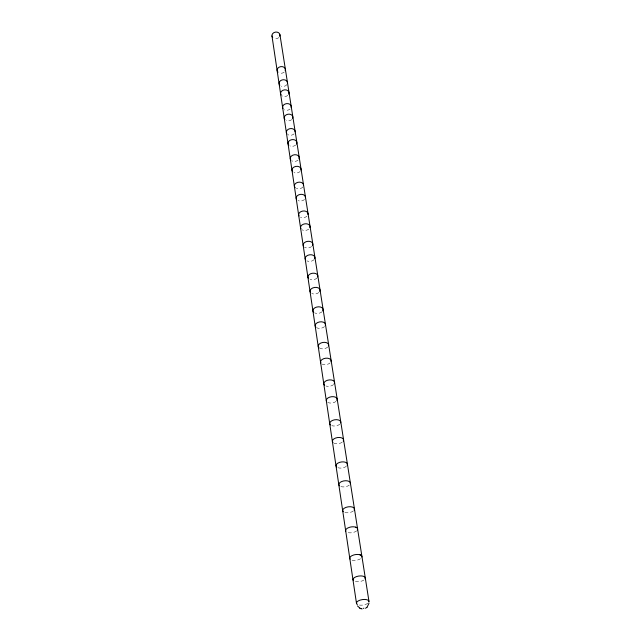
<?xml version="1.0" encoding="UTF-8"?>
<svg xmlns="http://www.w3.org/2000/svg" width="641" height="641" viewBox="0 0 641 641"><rect width="100%" height="100%" fill="white"/><g stroke="black" fill="none" stroke-linecap="round" stroke-linejoin="round"><path stroke-width="0.48" stroke-dasharray="3.21 2.4" d="M284.171 72.137A4.175 3.317 -8.7 0 1 278.795 72.745M278.795 37.587A4.038 3.301 -8.7 0 1 273.947 38.34M287.785 95.389A4.271 3.325 -8.7 0 1 282.112 95.918M286.896 84.572A4.231 3.325 -8.7 0 1 281.335 86.158M291.727 119.579A4.367 3.333 -8.7 0 1 286.134 120.444M290.085 109.018A4.327 3.333 -8.7 0 1 284.356 109.787M295.685 145.034A4.471 3.333 -8.7 0 1 289.964 145.924M294.123 133.841A4.423 3.333 -8.7 0 1 287.593 134.458M300.148 171.427A4.575 3.333 -8.7 0 1 293.979 172.629M298.041 160.13A4.527 3.333 -8.7 0 1 291.679 160.739M304.515 199.431A4.687 3.325 -8.7 0 1 297.993 200.561M302.889 186.956A4.639 3.325 -8.7 0 1 296.366 188.47M308.778 229.125A4.808 3.309 -8.7 0 1 302.039 229.807M306.951 216.201A4.759 3.317 -8.7 0 1 300.493 217.203M314.082 259.621A4.936 3.293 -8.7 0 1 306.871 260.871M311.67 246.473A4.88 3.301 -8.7 0 1 304.483 247.194M318.841 292.504A5.064 3.269 -8.7 0 1 311.766 293.482M316.95 278.026A5.008 3.285 -8.7 0 1 310.052 279.468M324.53 326.565A5.208 3.237 -8.7 0 1 316.534 327.671M322.038 311.766A5.144 3.253 -8.7 0 1 314.883 312.992M330.195 362.854A5.352 3.197 -8.7 0 1 322.175 364.096M327.727 347.053A5.288 3.221 -8.7 0 1 319.611 348.183M336.02 401.394A5.505 3.149 -8.7 0 1 327.735 402.428M333.576 384.528A5.44 3.173 -8.7 0 1 326.077 386.042M342.174 442.218A5.673 3.085 -8.7 0 1 334.041 443.235M339.77 424.198A5.601 3.117 -8.7 0 1 331.814 425.664M349.281 485.093A5.841 3.005 -8.7 0 1 340.515 486.455M346.34 466.271A5.769 3.045 -8.7 0 1 338.144 467.778M356.628 530.852A6.033 2.917 -8.7 0 1 355.37 531.677L353.752 532.326A6.033 2.917 -8.7 0 1 350.996 532.823L350.387 532.847A6.033 2.917 -8.7 0 1 347.638 532.479M353.319 510.973A5.953 2.957 -8.7 0 1 344.626 512.439M363.888 580.049A6.226 2.804 -8.7 0 1 354.93 581.411M360.554 558.704A6.146 2.852 -8.7 0 1 359.649 559.232L358.007 559.873A6.146 2.852 -8.7 0 1 355.194 560.378L354.569 560.402A6.146 2.852 -8.7 0 1 351.773 560.058M367.822 603.293A6.322 2.748 -8.7 0 1 358.127 604.767"/><path stroke-width="0.96" d="M369.008 603.229L367.061 607.219M345.787 531.125A6.033 2.917 -8.7 0 1 345.683 530.219L345.779 529.899A6.033 2.917 -8.7 0 1 347.863 527.976L349.489 527.327A6.033 2.917 -8.7 0 1 352.27 526.822L352.887 526.798A6.033 2.917 -8.7 0 1 356.292 527.439L357.221 528.136A6.033 2.917 -8.7 0 1 357.566 529.458L357.47 529.77A6.033 2.917 -8.7 0 1 357.39 529.931M350.17 559.144L350.17 559.144A6.146 2.852 -8.7 0 1 349.802 557.854L349.898 557.55A6.146 2.852 -8.7 0 1 352.037 555.651L353.688 555.002A6.146 2.852 -8.7 0 1 356.524 554.489L357.149 554.465A6.146 2.852 -8.7 0 1 360.611 555.074L361.556 555.747A6.146 2.852 -8.7 0 1 361.901 557.037L361.901 557.037M366.973 607.299L365.514 608.317M363.904 608.181L363.375 608.413M362.141 608.918L360.883 608.638M359.793 608.149L360.979 608.662M360.034 608.285L357.414 605.857M360.987 555.274L360.611 555.074A6.065 2.82 -8.7 0 0 359.962 554.818M279.941 34.678L368.968 601.314M271.968 35.92L356.484 603.325M277.882 72.056A4.175 3.317 -8.7 0 1 280.63 66.656A4.175 3.317 -8.7 0 1 285.197 70.766M272.713 37.482A4.038 3.301 -8.7 0 1 275.35 32.122A4.038 3.301 -8.7 0 1 279.78 36.225M281.119 95.052A4.271 3.325 -8.7 0 1 284.516 89.86A4.271 3.325 -8.7 0 1 288.762 94.179M279.845 85.229A4.231 3.325 -8.7 0 1 282.104 79.941A4.231 3.325 -8.7 0 1 287.472 83.058M284.868 119.53A4.367 3.333 -8.7 0 1 288.017 114.21A4.367 3.333 -8.7 0 1 292.649 118.321M282.969 108.521A4.327 3.333 -8.7 0 1 286.511 103.634A4.327 3.333 -8.7 0 1 291.118 107.424M288.803 145.154A4.471 3.333 -8.7 0 1 289.275 140.82A4.471 3.333 -8.7 0 1 294.972 140.05A4.471 3.333 -8.7 0 1 296.463 144.113M286.799 133.657A4.423 3.333 -8.7 0 1 289.884 128.681A4.423 3.333 -8.7 0 1 295.132 131.854M292.665 171.724A4.575 3.333 -8.7 0 1 295.765 166.42A4.575 3.333 -8.7 0 1 300.95 170.113M290.702 159.833A4.527 3.333 -8.7 0 1 294.459 154.745A4.527 3.333 -8.7 0 1 299.002 158.872M296.422 199.159A4.687 3.325 -8.7 0 1 300.284 194.399A4.687 3.325 -8.7 0 1 305.428 197.757M295.164 187.709A4.639 3.325 -8.7 0 1 297.833 182.34A4.639 3.325 -8.7 0 1 303.522 185.594M300.901 228.757A4.808 3.309 -8.7 0 1 305.044 223.805A4.808 3.309 -8.7 0 1 309.891 227.691M298.994 215.961A4.759 3.317 -8.7 0 1 302.832 211.041A4.759 3.317 -8.7 0 1 308 214.559M305.428 259.581A4.936 3.293 -8.7 0 1 309.915 254.773A4.936 3.293 -8.7 0 1 314.739 258.635M303.514 246.264A4.88 3.301 -8.7 0 1 307.976 241.288A4.88 3.301 -8.7 0 1 312.463 245.519M310.613 292.649A5.064 3.269 -8.7 0 1 314.659 287.432A5.064 3.269 -8.7 0 1 319.771 291.391M308.625 278.595A5.008 3.285 -8.7 0 1 312.223 273.282A5.008 3.285 -8.7 0 1 317.632 277.04M315.749 327.054A5.208 3.237 -8.7 0 1 319.659 321.91A5.208 3.237 -8.7 0 1 325.316 325.412M313.104 311.486A5.144 3.253 -8.7 0 1 318.305 306.815A5.144 3.253 -8.7 0 1 322.711 310.965M313.794 312.351A5.144 3.253 -8.7 0 1 313.289 311.79M320.837 362.966A5.352 3.197 -8.7 0 1 325.5 358.239A5.352 3.197 -8.7 0 1 331.068 361.54M318.946 347.702A5.288 3.221 -8.7 0 1 322.663 342.47A5.288 3.221 -8.7 0 1 328.529 345.908M326.573 401.418A5.505 3.149 -8.7 0 1 331.822 396.683A5.505 3.149 -8.7 0 1 336.862 400.449M323.993 384.52A5.44 3.173 -8.7 0 1 329.386 379.905A5.44 3.173 -8.7 0 1 334.241 383.727M324.699 385.353A5.44 3.173 -8.7 0 1 324.29 384.953M332.991 442.57A5.673 3.085 -8.7 0 1 337.639 437.531A5.673 3.085 -8.7 0 1 343.231 441.136M330.484 424.951A5.601 3.117 -8.7 0 1 334.338 419.847A5.601 3.117 -8.7 0 1 340.7 422.908M339.45 485.806A5.841 3.005 -8.7 0 1 343.664 480.942A5.841 3.005 -8.7 0 1 350.315 483.675M336.196 466.408A5.769 3.045 -8.7 0 1 341.829 461.905A5.769 3.045 -8.7 0 1 347.15 465.334M336.773 467.081A5.769 3.045 -8.7 0 1 336.629 466.96M355.651 527.174A5.953 2.885 -8.7 0 1 356.292 527.439M343.312 511.726A5.953 2.957 -8.7 0 1 348.095 506.839A5.953 2.957 -8.7 0 1 354.161 510.052M353.479 580.65A6.226 2.804 -8.7 0 1 358.72 576.051A6.226 2.804 -8.7 0 1 365.05 578.895M356.733 603.87A6.322 2.748 -8.7 0 1 362.349 599.591A6.322 2.748 -8.7 0 1 368.879 602.051M357.414 604.439A6.322 2.748 -8.7 0 1 356.957 604.11"/></g></svg>
